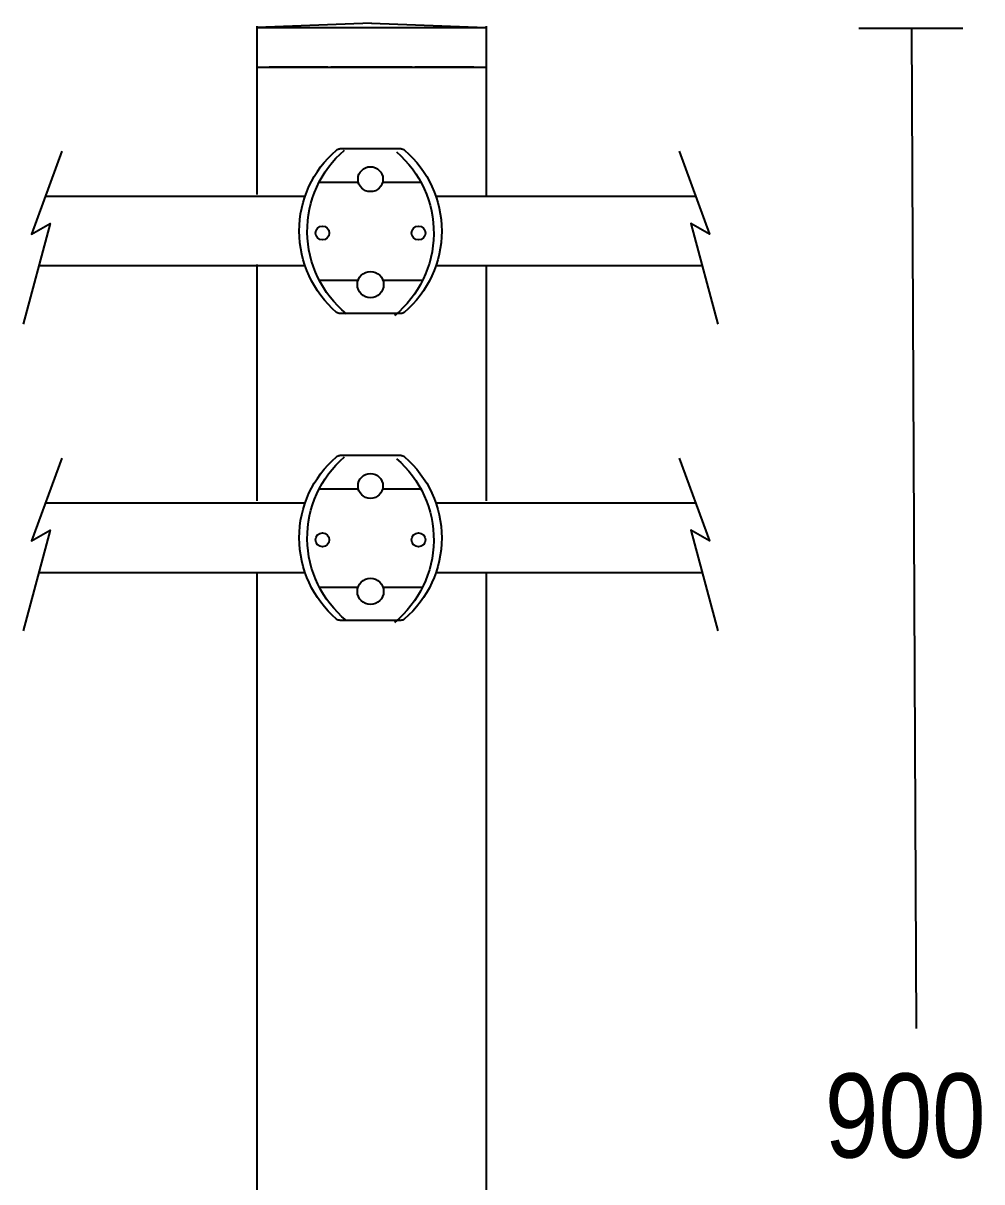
# Model space of a CAD drawing. Extents: x 7 to 173, y 7 to 258.
# Drawn here: x 9.4 to 83.3, y 168.8 to 258 of the extents above; entities that cross this region are included whole.
import ezdxf

# ---------------------------------------------------------------- set-up
doc = ezdxf.new("R2010")
doc.units = 0
doc.layers.add('LIVELLO_1', color=160, linetype='Continuous')
doc.styles.add('STD', font='txt')

# ---------------------------------------------------------------- blocks, each defined once
blk = doc.blocks.new('AI9-BLK1')
at = {"layer": 'LIVELLO_1', "color": 7}
for p, q in [((-51.949, 126.873), (-60.76, 126.55)), ((-51.949, 126.873), (-43.136, 126.55)), ((-60.762, 113.686), (-60.762, 126.653)), ((-60.76, 126.55), (-43.136, 126.55)), ((-43.075, 113.52), (-43.075, 126.64)), ((-14.392, 126.487), (-6.384, 126.487)), ((-9.948, 49.43), (-10.315, 126.448)), ((-60.762, 123.486), (-43.134, 123.486)), ((-55.307, 123.486), (-59.827, 123.486)), ((-55.307, 123.486), (-55.075, 123.486)), ((-48.82, 123.486), (-55.075, 123.486)), ((-48.82, 123.486), (-48.593, 123.486)), ((-44.069, 123.486), (-48.593, 123.486)), ((-49.667, 117.196), (-54.373, 117.196)), ((-55.973, 114.634), (-52.955, 114.634)), ((-51.086, 114.634), (-48.067, 114.634)), ((-57.065, 113.52), (-77.076, 113.52)), ((-26.966, 113.52), (-46.976, 113.52)), ((-57.061, 108.173), (-77.582, 108.173)), ((-60.762, 90.069), (-60.762, 108.272)), ((-26.458, 108.173), (-46.98, 108.173)), ((-43.075, 90.069), (-43.075, 108.179)), ((-55.973, 107.072), (-53.016, 107.072)), ((-51.027, 107.072), (-48.067, 107.072)), ((-49.682, 104.499), (-54.358, 104.499)), ((-49.667, 93.566), (-54.373, 93.566)), ((-55.973, 91.004), (-52.955, 91.004)), ((-51.086, 91.004), (-48.067, 91.004)), ((-57.065, 89.89), (-77.076, 89.89)), ((-26.966, 89.89), (-46.976, 89.89)), ((-57.061, 84.54), (-77.582, 84.54)), ((-60.762, 22.65), (-60.762, 84.618)), ((-26.458, 84.54), (-46.98, 84.54)), ((-43.075, 22.532), (-43.075, 84.577)), ((-55.973, 83.442), (-53.016, 83.442)), ((-51.027, 83.442), (-48.067, 83.442)), ((-49.682, 80.869), (-54.358, 80.869))]:
    blk.add_line(p, q, dxfattribs=at)
for points in [[(-75.808, 117.002), (-78.129, 110.622), (-76.706, 111.446), (-78.782, 103.697)], [(-28.232, 117.002), (-25.909, 110.622), (-27.336, 111.446), (-25.258, 103.697)], [(-75.808, 93.372), (-78.129, 86.992), (-76.706, 87.815), (-78.782, 80.067)], [(-28.232, 93.372), (-25.909, 86.992), (-27.336, 87.815), (-25.258, 80.067)]]:
    blk.add_lwpolyline(points, dxfattribs=at)
for centre, radius in [((-52.02, 114.856), 0.961), ((-55.724, 110.709), 0.532), ((-48.318, 110.709), 0.535), ((-52.019, 106.736), 1.01), ((-52.02, 91.226), 0.961), ((-55.724, 87.079), 0.532), ((-48.318, 87.079), 0.535), ((-52.019, 83.105), 1.01)]:
    blk.add_circle(centre, radius, dxfattribs=at)
for points in [[(-54.627, 104.598), (-56.454, 106.158), (-57.509, 108.449), (-57.509, 110.853), (-57.509, 113.258), (-56.465, 115.531), (-54.642, 117.097)], [(-53.879, 104.486), (-55.761, 106.029), (-56.862, 108.323), (-56.89, 110.758), (-56.92, 113.191), (-55.869, 115.509), (-54.023, 117.097)], [(-50.018, 116.957), (-48.172, 115.373), (-47.121, 113.053), (-47.149, 110.618), (-47.176, 108.185), (-48.279, 105.891), (-50.162, 104.348)], [(-54.627, 80.968), (-56.454, 82.528), (-57.509, 84.816), (-57.509, 87.223), (-57.509, 89.628), (-56.465, 91.901), (-54.642, 93.467)], [(-53.879, 80.856), (-55.761, 82.399), (-56.862, 84.693), (-56.89, 87.128), (-56.92, 89.561), (-55.869, 91.879), (-54.023, 93.467)], [(-50.018, 93.327), (-48.172, 91.743), (-47.121, 89.423), (-47.149, 86.988), (-47.176, 84.556), (-48.279, 82.261), (-50.162, 80.718)]]:
    blk.add_open_spline(points, degree=3, knots=[0, 0, 0, 0, 1, 1, 1, 2, 2, 2, 2], dxfattribs=at)
for points in [[(-54.642, 117.097), (-54.566, 117.16), (-54.473, 117.196), (-54.373, 117.196)], [(-49.667, 117.196), (-49.57, 117.196), (-49.473, 117.16), (-49.4, 117.097)], [(-49.4, 117.097), (-47.576, 115.531), (-46.532, 113.258), (-46.532, 110.853)], [(-46.532, 110.853), (-46.532, 108.449), (-47.587, 106.158), (-49.414, 104.598)], [(-54.358, 104.499), (-54.457, 104.499), (-54.552, 104.531), (-54.627, 104.598)], [(-49.414, 104.598), (-49.488, 104.531), (-49.583, 104.499), (-49.682, 104.499)], [(-54.642, 93.467), (-54.566, 93.53), (-54.473, 93.566), (-54.373, 93.566)], [(-49.667, 93.566), (-49.57, 93.566), (-49.473, 93.53), (-49.4, 93.467)], [(-49.4, 93.467), (-47.576, 91.901), (-46.532, 89.628), (-46.532, 87.223)], [(-46.532, 87.223), (-46.532, 84.816), (-47.587, 82.528), (-49.414, 80.968)], [(-54.358, 80.869), (-54.457, 80.869), (-54.552, 80.901), (-54.627, 80.968)], [(-49.414, 80.968), (-49.488, 80.901), (-49.583, 80.869), (-49.682, 80.869)]]:
    blk.add_open_spline(points, degree=3, dxfattribs=at)
at = {"layer": 'LIVELLO_1', "color": 7, "insert": (-17.009, 45.973), "char_height": 6.48134, "attachment_point": 1, "style": 'STD'}
blk.add_mtext('\\fArial Narrow|b0|i0;\\H6.4813;\\C7;900', dxfattribs=at)

msp = doc.modelspace()

# ---------------------------------------------------------------- block references
at = {"layer": 'LIVELLO_1', "color": 7}
msp.add_blockref('AI9-BLK1', (88.168348, 131.129291), dxfattribs=at)

doc.saveas('drawing.dxf')
